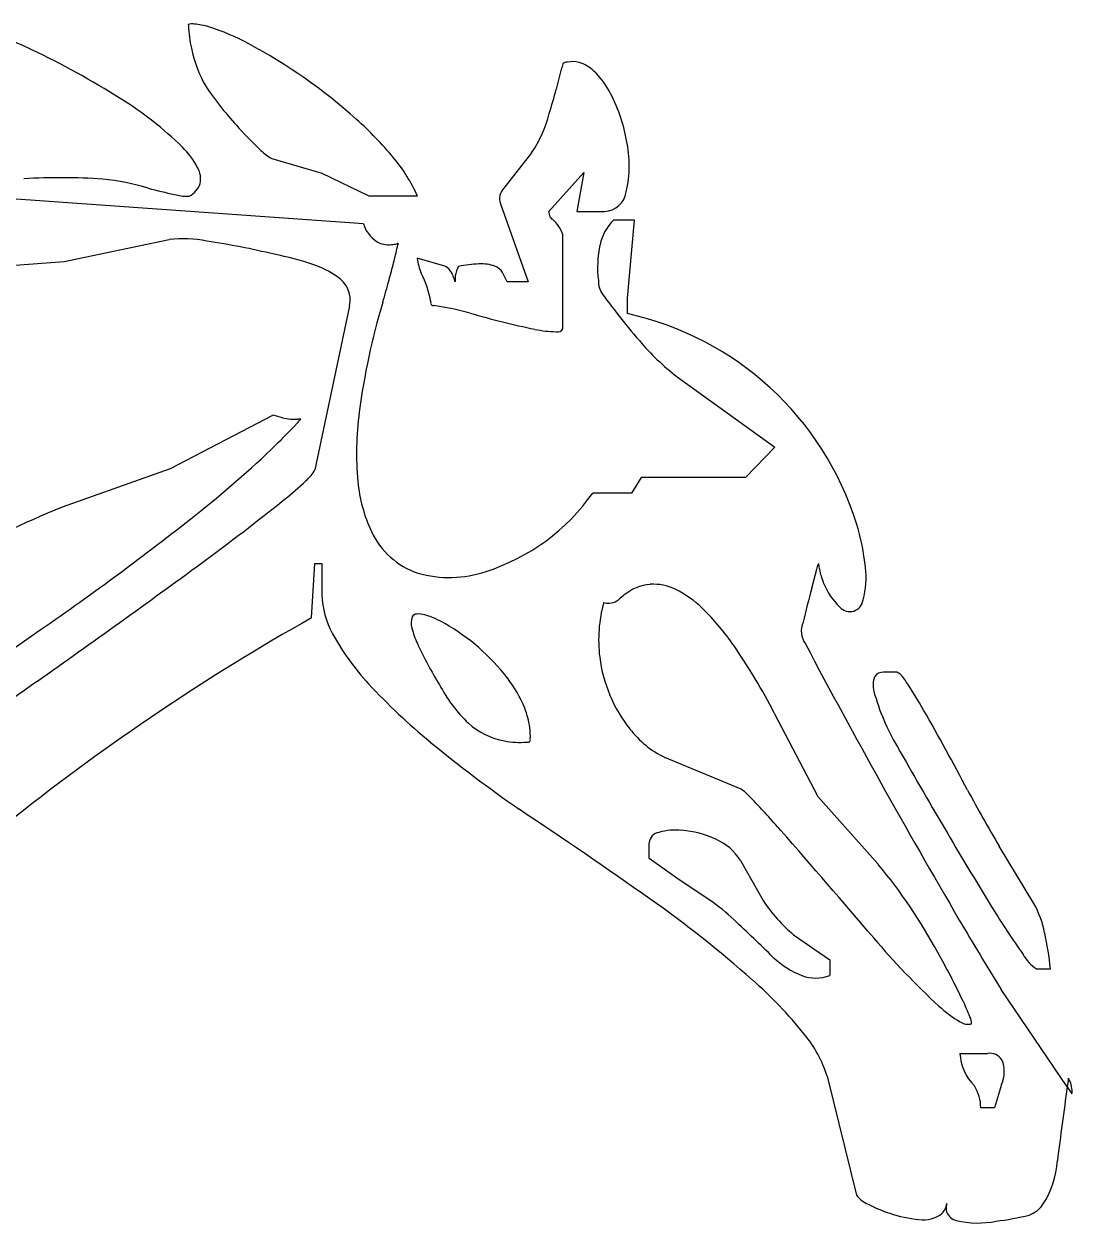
# Model space of a CAD drawing. Header units: inches. Extents: x 0.5 to 12.5, y 3.8 to 8.9.
# Drawn here: x 10.011 to 12.521, y 5.865 to 8.735 of the extents above; entities that cross this region are included whole.
import ezdxf

# ---------------------------------------------------------------- set-up
doc = ezdxf.new("R2010")
doc.units = ezdxf.units.IN
doc.header["$MEASUREMENT"] = 0
doc.layers.add('1', color=7, linetype='Continuous')

msp = doc.modelspace()

# ---------------------------------------------------------------- linework, layer by layer
at = {"layer": '1', "color": 7, "linetype": 'Continuous'}
for p, q in [((10.4046, 8.7344), (10.4048, 8.7312)), ((11.3013, 8.6396), (11.2991, 8.6305)), ((10.6048, 8.413), (10.724, 8.3782)), ((11.2269, 8.4265), (11.1603, 8.3423)), ((10.724, 8.3782), (10.8371, 8.3235)), ((11.2684, 8.2862), (11.3516, 8.3796)), ((11.3516, 8.3796), (11.3349, 8.2862)), ((10.8242, 8.2565), (9.9094, 8.3219)), ((10.8371, 8.3235), (10.9535, 8.3235)), ((11.152, 8.3049), (11.2185, 8.1181)), ((11.2712, 8.2738), (11.2684, 8.2862)), ((11.2767, 8.2675), (11.2712, 8.2738)), ((11.3349, 8.2862), (11.4015, 8.2862)), ((11.4729, 8.2658), (11.423, 8.2658)), ((11.4562, 8.079), (11.4729, 8.2658)), ((10.1074, 8.1665), (10.3584, 8.2191)), ((11.3017, 8.006), (11.3017, 8.2302)), ((10.9055, 8.2019), (10.9066, 8.2066)), ((9.8508, 8.1479), (10.1074, 8.1665)), ((11.0189, 8.1555), (10.9524, 8.1742)), ((11.0436, 8.1257), (11.0437, 8.121)), ((11.1686, 8.1181), (11.1572, 8.14)), ((11.0438, 8.1184), (11.0432, 8.1201)), ((11.0437, 8.121), (11.0438, 8.119)), ((11.0438, 8.119), (11.0438, 8.1185)), ((11.0438, 8.1185), (11.0438, 8.1182)), ((11.0438, 8.1182), (11.0438, 8.1184)), ((11.0438, 8.1182), (11.0439, 8.1181)), ((11.0439, 8.1181), (11.0438, 8.1182)), ((11.2185, 8.1181), (11.1686, 8.1181)), ((11.4562, 8.0417), (11.4562, 8.079)), ((10.7909, 8.0603), (10.7077, 7.6681)), ((11.5754, 7.8905), (11.8095, 7.722)), ((10.6079, 7.7988), (10.3612, 7.6698)), ((10.6301, 7.7926), (10.6079, 7.7988)), ((10.6726, 7.7894), (10.6673, 7.7892)), ((10.6742, 7.7895), (10.6726, 7.7894)), ((11.8095, 7.722), (11.739, 7.6494)), ((10.3612, 7.6698), (10.1022, 7.5785)), ((11.4895, 7.6494), (11.4664, 7.612)), ((11.739, 7.6494), (11.4895, 7.6494)), ((11.4664, 7.612), (11.3731, 7.612)), ((10.6994, 7.3132), (10.7077, 7.4439)), ((10.7077, 7.4439), (10.7244, 7.4439)), ((10.7244, 7.4439), (10.7244, 7.3692)), ((11.9099, 7.4301), (11.9125, 7.4398)), ((11.9137, 7.4436), (11.9139, 7.4423)), ((11.8976, 7.3843), (11.9099, 7.4301)), ((11.4347, 7.3567), (11.4363, 7.358)), ((9.8311, 7.1319), (10.0501, 7.2844)), ((12.1032, 7.183), (12.07, 7.183)), ((11.808, 7.0849), (11.912, 6.886)), ((11.7289, 6.9029), (11.5462, 6.9793)), ((11.912, 6.886), (12.0569, 6.7233)), ((11.5085, 6.7376), (11.5085, 6.775)), ((12.4298, 6.6295), (12.3468, 6.7668)), ((11.5798, 6.686), (11.5085, 6.7376)), ((11.7269, 6.7327), (11.7816, 6.6364)), ((11.6539, 6.6373), (11.5798, 6.686)), ((11.8543, 6.5547), (11.9409, 6.4948)), ((11.9409, 6.4948), (11.9409, 6.4574)), ((12.4359, 6.4732), (12.4692, 6.4732)), ((12.5094, 6.1904), (12.3513, 6.4235)), ((12.2525, 6.2707), (12.319, 6.2707)), ((11.9343, 6.2159), (12.0051, 5.9309)), ((12.5116, 6.2061), (12.5094, 6.1904)), ((12.5122, 6.2096), (12.5116, 6.2061)), ((12.5124, 6.2108), (12.5122, 6.2096)), ((12.513, 6.21), (12.5124, 6.211)), ((12.5124, 6.211), (12.5124, 6.2108)), ((12.5143, 6.2076), (12.513, 6.21)), ((12.3523, 6.1959), (12.3357, 6.1399)), ((12.5094, 6.1904), (12.5207, 6.1737)), ((12.3357, 6.1399), (12.3024, 6.1399)), ((12.2197, 5.9044), (12.2195, 5.9009))]:
    msp.add_line(p, q, dxfattribs=at)
for centre, radius, start, end in [((9.3969, 7.3355), 1.4802, 64.6825, 70.3577), ((10.4146, 8.6791), 0.0562, 85.6123, 100.274), ((10.7673, 8.7512), 0.3631, 183.1578, 191.7863), ((10.4072, 8.5824), 0.1532, 72.422, 85.6123), ((10.2845, 8.1951), 0.5595, 61.7534, 72.422), ((9.2018, 6.9231), 1.9364, 57.516, 64.6825), ((10.7131, 8.7399), 0.3077, 191.7863, 209.9246), ((9.9185, 7.5138), 1.3328, 48.1977, 61.7534), ((11.3144, 8.6231), 0.0211, 94.4365, 128.546), ((11.3239, 8.5823), 0.0628, 74.7008, 100.199), ((11.3154, 8.5583), 0.0883, 46.7593, 73.4939), ((9.1922, 9.1429), 2.1684, 344.9323, 346.3305), ((11.2464, 8.4849), 0.1889, 28.648, 46.7593), ((11.1137, 9.0339), 0.8035, 213.8437, 222.9803), ((9.8075, 7.8464), 0.8324, 45.5378, 58.5524), ((9.9742, 8.9324), 1.3585, 342.3599, 344.9323), ((11.0669, 8.3868), 0.3935, 10.1965, 28.648), ((10.2223, 7.8535), 0.8771, 39.8128, 48.1977), ((10.9641, 8.5998), 0.3148, 326.5897, 345.4458), ((11.1467, 9.0432), 0.8341, 221.9061, 227.0548), ((10.2534, 8.3008), 0.1957, 27.5058, 45.5378), ((11.1839, 8.3963), 0.2769, 346.8317, 12.5619), ((10.6539, 8.5064), 0.1055, 224.3474, 242.2832), ((10.5863, 8.1569), 0.4032, 24.3938, 39.8128), ((10.3787, 8.3641), 0.0555, 348.874, 29.2634), ((10.0988, 6.9291), 1.4381, 85.9793, 93.4996), ((10.1532, 7.8437), 0.522, 72.6801, 84.8925), ((10.6291, 9.538), 1.2381, 254.9981, 258.0056), ((10.4055, 8.4611), 0.1384, 255.9142, 269.2105), ((10.3863, 8.3681), 0.0491, 294.1837, 342.5044), ((11.1881, 8.3165), 0.038, 137.1806, 197.7491), ((11.3983, 8.3421), 0.056, 273.2731, 350.8021), ((10.4031, 8.3316), 0.00886, 272.7772, 291.7021), ((10.9017, 8.2816), 0.0815, 197.9588, 234.6706), ((11.2236, 8.205), 0.0821, 17.8461, 49.6244), ((11.5052, 8.1824), 0.1171, 134.5864, 167.9434), ((10.392, 7.9262), 0.2948, 78.8903, 96.5412), ((10.1423, 6.2167), 2.0222, 76.6206, 81.2798), ((10.8848, 8.2645), 0.0579, 238.4887, 276.2732), ((10.4567, 7.416), 0.7832, 71.519, 78.698), ((10.8833, 8.2982), 0.0916, 274.9132, 283.4031), ((8.5614, 8.7467), 2.4066, 345.9805, 346.9142), ((10.9061, 8.2083), 0.00175, 286.6321, 152.7642), ((11.646, 8.1523), 0.2612, 167.9434, 186.9311), ((10.6378, 7.9579), 0.2118, 54.9091, 71.519), ((8.7303, 8.7046), 2.2325, 344.8698, 345.9805), ((11.121, 8.203), 0.171, 189.7082, 202.1201), ((11.0026, 8.1218), 0.0374, 15.6478, 64.2408), ((11.1052, 8.124), 0.0617, 149.894, 155.3761), ((11.106, 7.9065), 0.2542, 91.1166, 102.2973), ((11.1061, 8.0609), 0.1, 70.8617, 92.9187), ((11.1279, 8.1236), 0.0336, 29.2557, 70.8617), ((10.7258, 8.0739), 0.0665, 348.2177, 59.4686), ((10.7115, 8.0154), 0.2797, 11.3142, 26.1453), ((10.9014, 8.0724), 0.1496, 18.5994, 23.42), ((11.1044, 8.1244), 0.0608, 155.3761, 178.753), ((8.927, 8.6514), 2.0287, 343.3043, 344.8698), ((11.4376, 8.1184), 0.0509, 177.2351, 218.1752), ((12.4775, 7.5865), 1.678, 163.3043, 172.4816), ((10.9914, 8.0672), 0.00639, 152.1382, 284.2888), ((13.2025, 9.4165), 2.2417, 216.3762, 217.8978), ((10.8874, 7.3348), 0.7339, 78.9554, 81.7306), ((10.8856, 7.3255), 0.7433, 74.8733, 78.9554), ((11.6504, 9.9905), 2.0293, 253.6612, 258.181), ((12.5868, 8.9371), 1.4614, 217.8978, 221.0647), ((11.2975, 7.3177), 0.7412, 17.4009, 77.6343), ((11.2906, 8.2708), 0.2724, 258.181, 268.9144), ((11.2893, 8.0112), 0.0134, 252.8846, 337.2372), ((11.9286, 8.3502), 0.5797, 220.0551, 232.4627), ((10.657, 7.8981), 0.1089, 255.7028, 266.1327), ((10.6614, 7.9624), 0.1733, 266.1327, 271.9756), ((10.5551, 7.8855), 0.1529, 315.9923, 321.0899), ((11.5504, 7.7088), 0.7428, 172.4816, 185.3203), ((9.7473, 8.6283), 1.2504, 313.8996, 317.2311), ((8.7884, 9.6247), 2.6332, 308.3539, 313.8996), ((10.637, 7.704), 0.0793, 308.547, 333.0503), ((10.0793, 8.2887), 0.8871, 308.8041, 313.196), ((11.1725, 7.6736), 0.3634, 185.3203, 204.9664), ((10.9677, 7.8965), 0.4952, 287.6227, 324.9382), ((7.1112, 11.9796), 5.6234, 306.2451, 308.8041), ((11.1033, 5.1383), 2.6376, 112.3055, 118.7922), ((6.0011, 13.1473), 7.1251, 304.63014, 308.35389), ((11.505, 7.3827), 0.5237, 5.6496, 17.4009), ((11.0151, 7.6003), 0.1897, 204.9664, 251.3973), ((-6.0219, 29.8942), 27.8363, 305.24923, 306.24505), ((11.9378, 7.4342), 0.0259, 158.6387, 167.5861), ((12.1302, 7.4728), 0.2185, 188.0444, 191.409), ((11.0297, 7.6834), 0.2734, 254.039, 288.7621), ((12.0984, 7.4664), 0.186, 191.409, 201.5607), ((11.8287, 7.4096), 0.1991, 344.5141, 7.1256), ((11.5226, 7.2756), 0.1186, 95.6451, 129.1027), ((11.5184, 7.2737), 0.1202, 64.1022, 93.5709), ((11.4627, 7.1588), 0.2478, 45.6381, 64.1022), ((14.8297, 6.6002), 3.0351, 165.0286, 166.6143), ((12.0799, 7.4591), 0.1662, 201.5607, 226.2228), ((10.9376, 7.3773), 0.2134, 182.1616, 208.5747), ((11.72, 7.2607), 0.3327, 164.4171, 187.1408), ((11.4113, 7.3978), 0.0491, 256.0833, 272.5102), ((11.4119, 7.3851), 0.0365, 272.5102, 302.031), ((11.4104, 7.3875), 0.0393, 302.031, 308.2583), ((11.569, 7.2115), 0.1976, 127.8119, 132.1575), ((11.9888, 7.3602), 0.0319, 221.4498, 353.1595), ((10.9522, 7.3092), 0.0133, 92.668, 151.4825), ((10.9562, 7.2701), 0.0526, 73.5057, 95.0126), ((10.9082, 7.108), 0.2216, 60.0652, 73.5057), ((11.2086, 6.899), 0.6113, 34.6152, 45.6381), ((13.3745, 2.564), 5.4508, 119.391, 128.4027), ((10.9805, 7.3018), 0.0423, 161.0316, 197.7284), ((10.7621, 6.8544), 0.5143, 37.764, 60.0652), ((11.9252, 7.2817), 0.0526, 156.2657, 215.6377), ((11.2711, 7.5589), 0.5931, 208.5747, 222.8859), ((11.143, 7.339), 0.2089, 193.8735, 204.6562), ((11.752, 7.6185), 0.879, 204.6562, 211.9531), ((10.5322, 6.4322), 1.4331, 27.0938, 34.6152), ((27.1092, 15.3084), 17.2271, 207.88575, 210.4036), ((11.7329, 7.2624), 0.3457, 187.1408, 218.4775), ((12.0676, 7.1606), 0.0225, 84.0394, 146.8278), ((12.0733, 7.1349), 0.0566, 26.5991, 58.0576), ((16.2652, -1.6422), 10.7806, 125.24923, 126.82518), ((11.9518, 8.1911), 1.5221, 222.8859, 230.5311), ((11.3115, 7.3107), 0.3434, 207.2603, 226.5682), ((10.9281, 6.983), 0.3044, 21.991, 37.764), ((12.0966, 7.1522), 0.0521, 156.5243, 196.5426), ((11.1803, 6.531), 1.1342, 29.6858, 33.6975), ((12.5569, 7.2758), 0.5287, 195.1824, 210.8163), ((11.033, 7.0254), 0.1911, 7.5827, 21.991), ((6.081, 3.6242), 7.0038, 27.89503, 29.68575), ((11.1949, 7.1947), 0.1791, 228.1381, 259.248), ((11.0693, 7.0302), 0.1545, 357.3721, 7.5827), ((11.6439, 7.1857), 0.2284, 217.3186, 244.6699), ((13.0325, 9.5036), 3.2223, 230.5311, 235.2696), ((11.1984, 7.2129), 0.1977, 259.248, 274.8542), ((11.2177, 7.0216), 0.0062, 245.5508, 14.2793), ((22.9993, 13.1647), 12.517, 209.47927, 211.52762), ((11.639, 6.7766), 0.1551, 41.0278, 54.5357), ((14.7855, 8.2319), 2.845, 207.895, 210.9971), ((9.9619, 5.1701), 2.4773, 41.2647, 43.5975), ((3.8864, -4.1544), 13.2157, 54.77047, 56.41643), ((11.5715, 6.6624), 0.143, 84.1477, 106.1088), ((11.568, 6.5689), 0.2365, 65.0017, 85.6041), ((-4.7738, -7.7594), 22.0812, 40.38346, 41.26465), ((11.5363, 6.7722), 0.028, 99.184, 174.2361), ((11.6157, 6.6625), 0.1315, 32.2501, 66.6118), ((11.063, 5.8973), 1.2923, 28.4129, 39.7279), ((9.8266, 4.2572), 2.9181, 48.6253, 54.7705), ((11.3456, 6.1967), 0.5378, 47.1077, 55.0126), ((12.0899, 6.8378), 0.3683, 213.1536, 230.229), ((14.1097, 7.7112), 2.0879, 211.5276, 215.2048), ((12.2124, 6.51), 0.2481, 11.495, 28.8012), ((9.141, 3.8236), 3.7768, 45.1338, 47.1077), ((19.7249, 10.9754), 8.6655, 210.4036, 211.68833), ((13.4992, 7.783), 1.9078, 220.3835, 227.1714), ((11.7569, 6.4041), 0.7157, 5.536, 12.5347), ((11.9483, 6.6505), 0.2071, 226.3849, 249.0647), ((10.5904, 5.6037), 1.848, 25.4244, 29.4466), ((12.4886, 6.5548), 0.0971, 209.0843, 237.1572), ((11.0647, 5.6628), 1.045, 38.7617, 48.6253), ((11.907, 6.5426), 0.0917, 249.0647, 291.7126), ((12.3943, 6.591), 0.2824, 227.1714, 240.0889), ((11.6929, 6.1278), 0.6273, 21.516, 25.4244), ((12.2717, 6.372), 0.0316, 234.7162, 285.7742), ((12.2515, 6.3433), 0.0289, 356.6121, 30.2503), ((11.6555, 6.1304), 0.2916, 17.0508, 39.7879), ((12.3737, 6.2782), 0.1215, 183.5813, 224.6774), ((12.3234, 6.2342), 0.0367, 35.4668, 96.7719), ((12.2835, 6.2268), 0.0754, 335.8452, 22.3926), ((12.4606, 6.1799), 0.0605, 354.1476, 27.2972), ((12.2063, 6.1412), 0.0961, 359.2301, 32.4996), ((50.2371, 1.0721), 38.0733, 172.27418, 172.54214), ((12.2668, 6.0278), 0.2196, 326.8447, 356.3746), ((12.0554, 5.9676), 0.0622, 216.1824, 248.8569), ((12.1943, 6.2216), 0.3513, 242.6504, 251.8415), ((12.1756, 6.1481), 0.2757, 250.7624, 265.6007), ((12.1659, 5.943), 0.0707, 260.7474, 309.0601), ((12.1839, 5.914), 0.0371, 315.6253, 334.7008), ((12.1795, 5.9161), 0.0419, 334.7008, 343.7579), ((12.2493, 5.8995), 0.0298, 177.3155, 199.5655), ((12.1901, 5.9139), 0.0312, 342.4327, 355.4086), ((12.2701, 5.8982), 0.0507, 164.9363, 172.9049), ((12.2512, 5.9025), 0.0327, 203.3269, 256.522), ((12.3939, 5.9494), 0.0704, 290.6428, 323.6136), ((12.2955, 6.087), 0.2225, 256.522, 281.2987), ((12.2497, 6.5744), 0.7112, 277.2177, 283.7522)]:
    msp.add_arc(centre, radius, start, end, dxfattribs=at)

doc.saveas('drawing.dxf')
